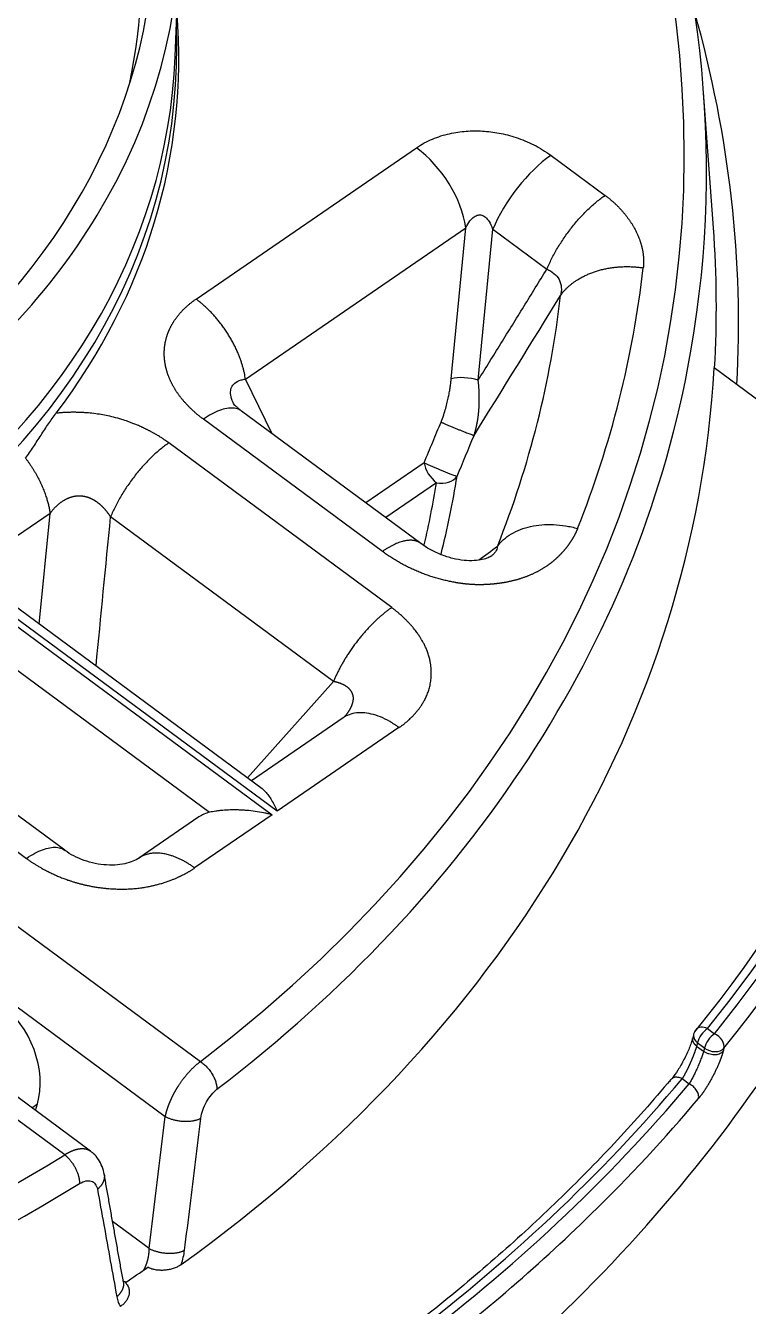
# Model space of a CAD drawing. Header units: millimetres. Extents: x -1286 to 291, y 5350 to 5880.
# Drawn here: x 180.3 to 209, y 5624.4 to 5675.2 of the extents above; entities that cross this region are included whole.
import ezdxf

# ---------------------------------------------------------------- set-up
doc = ezdxf.new("R2010")
doc.units = ezdxf.units.MM
doc.layers.add('粗实线层', color=7, linetype='Continuous', lineweight=35)

msp = doc.modelspace()

# ---------------------------------------------------------------- linework, layer by layer
at = {"layer": '粗实线层', "lineweight": 25}
for p, q in [((186.254, 5673.946), (186.438, 5678.365)), ((207.581, 5667.165), (207.192, 5672.518)), ((187.082, 5664.342), (195.815, 5670.338)), ((201.145, 5670.034), (203.287, 5668.451)), ((189.04, 5661.172), (197.773, 5667.167)), ((197.192, 5661.19), (197.773, 5667.167)), ((198.258, 5661.129), (198.839, 5667.106)), ((198.839, 5667.106), (200.981, 5665.523)), ((216.943, 5654.724), (207.612, 5661.617)), ((190.102, 5659.012), (189.04, 5661.172)), ((194.464, 5654.348), (187.371, 5659.588)), ((195.982, 5654.669), (188.887, 5659.909)), ((194.832, 5652.124), (186.001, 5658.647)), ((196.118, 5657.863), (193.806, 5656.276)), ((196.608, 5657.07), (194.598, 5655.691)), ((181.297, 5655.857), (178, 5653.593)), ((180.871, 5651.473), (181.297, 5655.857)), ((192.527, 5649.196), (183.695, 5655.72)), ((190.299, 5644.058), (176.21, 5654.465)), ((189.704, 5644.948), (176.719, 5654.539)), ((176.02, 5654.317), (190.096, 5643.919)), ((175.447, 5653.009), (187.62, 5644.018)), ((181.879, 5642.513), (173.048, 5649.037)), ((189.114, 5645.384), (192.527, 5649.196)), ((167.736, 5648.566), (187.257, 5634.146)), ((171.532, 5648.715), (180.364, 5642.192)), ((192.906, 5647.755), (189.277, 5645.264)), ((195.122, 5647.369), (190.299, 5644.058)), ((166.529, 5646.245), (185.863, 5631.963)), ((181.877, 5630.452), (162.355, 5644.873)), ((182.898, 5630.599), (163.444, 5644.969)), ((187.193, 5643.834), (184.81, 5642.198)), ((190.096, 5643.919), (187.026, 5641.812)), ((207.344, 5635.453), (207.621, 5635.248)), ((206.915, 5634.76), (207.192, 5634.555)), ((206.949, 5634.886), (207.226, 5634.682)), ((207.995, 5634.67), (207.961, 5634.543)), ((206.341, 5633.467), (206.618, 5633.263)), ((180.574, 5632.315), (180.794, 5632.466)), ((180.716, 5632.211), (180.794, 5632.466)), ((185.223, 5626.739), (183.777, 5627.808)), ((184.194, 5625.433), (184.2, 5625.428))]:
    msp.add_line(p, q, dxfattribs=at)
msp.add_arc((207.282, 5635.099), 0.502, 141.0869, 165.1134, dxfattribs=at)
for centre, major_axis, ratio, start_param, end_param in [((118.501, 5677.009), (100.383, -17.515), 0.699163, 5.912318, 8.305403), ((118.501, 5677.009), (100.021, -17.452), 0.699163, 5.913241, 8.303431), ((118.007, 5674.177), (-99.062, 17.285), 0.699163, 3.112972, 4.016765), ((123.545, 5677.375), (-82.27, 14.355), 0.699163, 2.56905, 4.043739), ((118.042, 5674.379), (-99.358, 17.337), 0.699163, 3.108128, 3.869031), ((141.644, 5681.183), (-42.961, 7.496), 0.699163, 3.113923, 4.091792), ((141.997, 5683.203), (44.134, -7.701), 0.699163, 6.017343, 6.819676), ((123.443, 5676.79), (-83.245, 14.525), 0.699163, 3.130722, 3.52981), ((141.995, 5683.191), (43.137, -7.527), 0.699163, 5.882427, 6.592893), ((118.436, 5676.636), (100.877, -17.602), 0.699163, 5.912318, 6.614651), ((118.443, 5676.673), (99.527, -17.366), 0.699163, 5.913241, 6.593586), ((141.068, 5677.878), (-44.996, 7.851), 0.699163, 2.795442, 3.318656), ((122.418, 5670.919), (85.524, -14.923), 0.699163, 0.082169, 0.322401), ((141.134, 5678.26), (-44.853, 7.826), 0.699163, 2.520996, 3.289434), ((141.237, 5678.845), (-44.706, 7.8), 0.699163, 2.520996, 3.233475), ((195.42, 5668.072), (1.82, -2.651), 0.581644, 0.868098, 2.107281), ((200.749, 5667.768), (-1.911, -2.587), 0.415765, 4.018489, 5.257669), ((141.997, 5683.203), (44.134, -7.701), 0.699163, 5.662589, 6.017343), ((122.52, 5671.504), (84.549, -14.753), 0.699163, 0.081387, 0.1733), ((123.545, 5677.375), (80.92, -14.119), 0.699163, 6.1387, 6.324108), ((123.278, 5675.847), (77.924, -13.597), 0.699163, 6.1387, 6.324108), ((122.542, 5671.627), (84.518, -14.747), 0.699163, 5.683561, 6.362653), ((123.443, 5676.79), (-83.245, 14.525), 0.699163, 2.56905, 3.130722), ((197.78, 5660.964), (0.8, -0.078), 0.319824, 0.962609, 2.427212), ((196.706, 5657.636), (-0.741, 0.312), 0.039663, 0.670309, 2.905704), ((196.706, 5657.636), (-0.455, 0.663), 0.581644, 0.868106, 2.107281), ((122.186, 5669.588), (-74.345, 12.972), 0.699163, 3.102912, 3.150317), ((196.706, 5657.636), (0.794, -0.128), 0.714935, 4.703474, 5.942623), ((122.253, 5669.97), (-75.094, 13.103), 0.699163, 3.091267, 3.150317), ((117.572, 5671.681), (-100.514, 17.538), 0.699163, 0.473596, 2.412968), ((117.572, 5671.681), (-100.514, 17.538), 0.699163, 2.666587, 3.090362), ((188.975, 5641.156), (1.759, -2.693), 0.605858, 2.918808, 3.155489), ((123.545, 5677.375), (-82.27, 14.355), 0.699163, 0.998253, 2.472942), ((178.588, 5634.095), (1.341, -2.718), 0.69755, 0.636757, 2.207553), ((123.443, 5676.79), (-83.245, 14.525), 0.699163, 0.998253, 2.472942), ((207.282, 5635.099), (0.486, -0.129), 0.68409, 3.301764, 4.150978), ((207.282, 5635.099), (0.486, -0.129), 0.68409, 3.141604, 3.301764), ((207.282, 5635.099), (0.391, -0.316), 0.666593, 1.924942, 3.14159), ((207.282, 5635.099), (0.299, 0.404), 0.415765, 0.876896, 2.395333), ((207.559, 5634.894), (0.299, 0.404), 0.415765, 0.876896, 2.395333), ((207.559, 5634.894), (0.391, -0.316), 0.666354, 0.302559, 1.925715), ((207.559, 5634.894), (0.486, -0.129), 0.684105, 4.151009, 5.973664), ((118.304, 5675.876), (99.938, -17.438), 0.699163, 5.701941, 5.898069), ((118.304, 5675.876), (100.3, -17.501), 0.699163, 5.701799, 5.897204), ((118.239, 5675.504), (100.794, -17.587), 0.699163, 5.816581, 5.897204), ((118.239, 5675.504), (100.794, -17.587), 0.699163, 5.701799, 5.816581), ((122.542, 5671.627), (83.74, -14.611), 0.699163, 5.654792, 5.670385)]:
    msp.add_ellipse(centre, major_axis=major_axis, ratio=ratio, start_param=start_param, end_param=end_param, dxfattribs=at)
for points, degree in [([(195.815, 5670.338), (196.017, 5670.476), (196.443, 5670.702), (197.125, 5670.913), (197.788, 5671.007), (198.433, 5671.01), (199.081, 5670.932), (199.758, 5670.762), (200.468, 5670.472), (200.924, 5670.196), (201.145, 5670.034)], 3), ([(198.258, 5661.129), (198.558, 5661.612), (199.16, 5662.581), (200.067, 5664.045), (200.676, 5665.029), (200.981, 5665.523)], 3), ([(198.095, 5658.944), (199.242, 5660.79), (200.385, 5662.639), (201.526, 5664.491)], 3), ([(196.788, 5659.472), (196.828, 5659.568), (196.896, 5659.756), (196.976, 5660.019), (197.038, 5660.26), (197.087, 5660.481), (197.124, 5660.683), (197.154, 5660.867), (197.176, 5661.036), (197.187, 5661.14), (197.192, 5661.19)], 3), ([(188.614, 5660.126), (188.598, 5660.155), (188.583, 5660.184), (188.569, 5660.212)], 3), ([(188.902, 5659.898), (188.613, 5660.12), (188.583, 5660.184)], 2), ([(197.424, 5657.326), (197.65, 5657.864), (197.874, 5658.403), (198.095, 5658.944)], 3), ([(183.121, 5649.811), (183.312, 5651.78), (183.504, 5653.75), (183.695, 5655.72)], 3), ([(199.022, 5654.547), (198.777, 5654.359), (198.532, 5654.176), (198.287, 5653.998)], 3), ([(198.82, 5654.196), (198.807, 5654.185), (198.794, 5654.175), (198.781, 5654.166)], 3), ([(193.038, 5647.89), (192.964, 5647.792)], 1), ([(206.789, 5635.174), (206.755, 5635.046)], 1), ([(206.949, 5634.886), (206.937, 5634.844), (206.926, 5634.802), (206.915, 5634.76)], 3), ([(207.226, 5634.682), (207.215, 5634.639), (207.204, 5634.597), (207.192, 5634.555)], 3), ([(187.275, 5631.901), (187.288, 5632.007), (187.339, 5632.22), (187.486, 5632.551), (187.686, 5632.844), (187.832, 5632.989), (187.91, 5633.049)], 3), ([(185.223, 5626.739), (185.44, 5628.491), (185.653, 5630.233), (185.863, 5631.963)], 3), ([(186.627, 5626.671), (186.7, 5627.256), (186.845, 5628.424), (187.061, 5630.167), (187.204, 5631.324), (187.275, 5631.901)], 3), ([(184.2, 5625.428), (183.442, 5629.692)], 1), ([(182.466, 5629.311), (182.553, 5629.365), (182.715, 5629.432), (182.936, 5629.428), (183.1, 5629.31), (183.158, 5629.172), (183.174, 5629.086)], 3), ([(183.174, 5629.086), (183.259, 5628.616), (183.429, 5627.674), (183.685, 5626.255), (183.855, 5625.304), (183.941, 5624.827)], 3)]:
    msp.add_open_spline(points, degree=degree, dxfattribs=at)
for points, degree, knots in [([(200.981, 5665.524), (201.037, 5665.659), (201.1, 5665.797), (201.24, 5666.075), (201.317, 5666.215), (201.483, 5666.494), (201.572, 5666.633), (201.76, 5666.906), (201.859, 5667.04), (202.064, 5667.3), (202.17, 5667.427), (202.387, 5667.668), (202.498, 5667.783), (202.723, 5668), (202.836, 5668.102), (203.063, 5668.289), (203.176, 5668.375), (203.287, 5668.451)], 3, [0, 0, 0, 0, 0.125, 0.125, 0.25, 0.25, 0.375, 0.375, 0.5, 0.5, 0.625, 0.625, 0.75, 0.75, 0.875, 0.875, 1, 1, 1, 1]), ([(203.287, 5668.451), (203.671, 5668.167), (203.975, 5667.82), (204.274, 5667.479), (204.673, 5666.724), (204.757, 5666.34), (204.843, 5665.949), (204.801, 5665.582)], 2, [0, 0, 0, 0.25, 0.25, 0.5, 0.75, 0.75, 1, 1, 1]), ([(197.773, 5667.167), (197.823, 5667.27), (197.926, 5667.444), (198.092, 5667.611), (198.251, 5667.683), (198.403, 5667.677), (198.554, 5667.594), (198.703, 5667.417), (198.793, 5667.23), (198.836, 5667.114), (198.839, 5667.106)], 3, [0, 0, 0, 0, 0.160513, 0.305206, 0.434258, 0.5566, 0.684177, 0.827112, 0.98777, 1, 1, 1, 1]), ([(200.981, 5665.523), (201.031, 5665.504), (201.186, 5665.431), (201.398, 5665.258), (201.546, 5664.975), (201.565, 5664.705), (201.537, 5664.539), (201.526, 5664.491)], 3, [0, 0, 0, 0, 0.112686, 0.370218, 0.636545, 0.896109, 1, 1, 1, 1]), ([(187.371, 5659.588), (187.011, 5659.854), (186.726, 5660.155), (186.449, 5660.448), (186.253, 5660.765), (186.061, 5661.076), (185.953, 5661.401), (185.846, 5661.722), (185.806, 5662.366), (185.874, 5662.678), (185.943, 5662.992), (186.099, 5663.284), (186.257, 5663.58), (186.501, 5663.845), (186.75, 5664.115), (187.082, 5664.342)], 2, [0, 0, 0, 0.125, 0.125, 0.25, 0.25, 0.375, 0.375, 0.5, 0.625, 0.625, 0.75, 0.75, 0.875, 0.875, 1, 1, 1]), ([(188.569, 5660.212), (188.549, 5660.251), (188.488, 5660.39), (188.434, 5660.612), (188.467, 5660.849), (188.607, 5661.034), (188.814, 5661.134), (188.978, 5661.164), (189.04, 5661.172)], 3, [0, 0, 0, 0, 0.073959, 0.267891, 0.461438, 0.664909, 0.88013, 1, 1, 1, 1]), ([(198.095, 5658.944), (198.098, 5658.951), (198.103, 5658.966), (198.11, 5658.988), (198.117, 5659.011), (198.124, 5659.034), (198.13, 5659.057), (198.137, 5659.081), (198.144, 5659.104), (198.15, 5659.128), (198.157, 5659.153), (198.163, 5659.177), (198.169, 5659.202), (198.175, 5659.227), (198.181, 5659.252), (198.187, 5659.278), (198.193, 5659.304), (198.199, 5659.33), (198.204, 5659.356), (198.21, 5659.383), (198.215, 5659.41), (198.22, 5659.437), (198.225, 5659.465), (198.23, 5659.492), (198.235, 5659.52), (198.24, 5659.548), (198.244, 5659.577), (198.249, 5659.605), (198.253, 5659.634), (198.257, 5659.664), (198.261, 5659.693), (198.265, 5659.723), (198.268, 5659.753), (198.272, 5659.783), (198.275, 5659.813), (198.278, 5659.844), (198.281, 5659.875), (198.284, 5659.906), (198.287, 5659.937), (198.289, 5659.969), (198.291, 5660.001), (198.294, 5660.033), (198.296, 5660.065), (198.297, 5660.098), (198.299, 5660.13), (198.3, 5660.163), (198.302, 5660.196), (198.303, 5660.233), (198.304, 5660.273), (198.305, 5660.316), (198.305, 5660.362), (198.305, 5660.408), (198.305, 5660.456), (198.304, 5660.505), (198.303, 5660.556), (198.301, 5660.607), (198.299, 5660.66), (198.296, 5660.715), (198.293, 5660.77), (198.289, 5660.827), (198.284, 5660.885), (198.279, 5660.945), (198.273, 5661.005), (198.266, 5661.067), (198.261, 5661.109), (198.258, 5661.129)], 3, [0, 0, 0, 0, 0.010918, 0.021923, 0.033016, 0.044196, 0.055464, 0.06682, 0.078263, 0.089794, 0.101412, 0.113118, 0.124912, 0.136794, 0.148763, 0.16082, 0.172965, 0.185198, 0.19752, 0.209931, 0.22243, 0.23502, 0.247699, 0.260468, 0.273328, 0.286279, 0.29932, 0.312451, 0.325673, 0.338986, 0.352389, 0.365883, 0.379468, 0.393145, 0.406912, 0.420771, 0.434721, 0.448763, 0.462897, 0.477123, 0.491441, 0.505851, 0.520354, 0.534949, 0.549637, 0.564418, 0.579292, 0.59426, 0.613297, 0.632934, 0.653172, 0.674011, 0.695452, 0.717494, 0.74014, 0.763389, 0.787243, 0.811703, 0.836769, 0.862444, 0.888729, 0.915625, 0.943134, 0.971258, 1, 1, 1, 1]), ([(188.887, 5659.909), (188.851, 5659.936), (188.81, 5659.959), (188.701, 5660.004), (188.629, 5660.021), (188.471, 5660.032), (188.386, 5660.027), (188.205, 5659.995), (188.11, 5659.968), (187.91, 5659.894), (187.806, 5659.847), (187.592, 5659.732), (187.482, 5659.664), (187.371, 5659.588)], 3, [0, 0, 0, 0, 0.117466, 0.117466, 0.293972, 0.293972, 0.470479, 0.470479, 0.646986, 0.646986, 0.823493, 0.823493, 1, 1, 1, 1]), ([(180.328, 5658.039), (180.434, 5658.184), (180.538, 5658.336), (180.74, 5658.645), (180.84, 5658.801), (181.038, 5659.108), (181.137, 5659.259), (181.334, 5659.549), (181.433, 5659.688), (181.532, 5659.819)], 3, [0, 0, 0, 0, 0.25, 0.25, 0.5, 0.5, 0.75, 0.75, 1, 1, 1, 1]), ([(186.001, 5658.647), (185.991, 5658.655), (185.964, 5658.675), (185.912, 5658.712), (185.839, 5658.763), (185.745, 5658.827), (185.647, 5658.889), (185.562, 5658.94), (185.501, 5658.976), (185.455, 5659.003), (185.413, 5659.027), (185.371, 5659.05), (185.329, 5659.073), (185.287, 5659.096), (185.245, 5659.118), (185.203, 5659.14), (185.161, 5659.162), (185.119, 5659.183), (185.077, 5659.203), (185.036, 5659.223), (184.994, 5659.243), (184.916, 5659.279), (184.803, 5659.33), (184.656, 5659.391), (184.516, 5659.445), (184.345, 5659.507), (184.114, 5659.585), (183.825, 5659.667), (183.529, 5659.733), (183.243, 5659.783), (182.962, 5659.82), (182.721, 5659.841), (182.531, 5659.852), (182.387, 5659.857), (182.239, 5659.859), (182.124, 5659.858), (182.041, 5659.856), (181.991, 5659.855), (181.939, 5659.853), (181.885, 5659.85), (181.83, 5659.847), (181.773, 5659.843), (181.715, 5659.838), (181.655, 5659.833), (181.594, 5659.827), (181.553, 5659.822), (181.532, 5659.819)], 3, [0, 0, 0, 0, 0.00858, 0.022924, 0.043042, 0.068947, 0.098835, 0.12063, 0.134311, 0.144989, 0.155589, 0.166112, 0.176558, 0.186925, 0.197215, 0.207427, 0.21756, 0.227616, 0.237595, 0.247495, 0.257318, 0.267064, 0.302777, 0.336396, 0.36791, 0.397304, 0.450643, 0.52104, 0.583975, 0.63842, 0.700305, 0.759463, 0.788793, 0.818829, 0.849571, 0.88102, 0.89127, 0.901888, 0.912873, 0.924224, 0.935942, 0.948025, 0.960473, 0.973285, 0.986461, 1, 1, 1, 1]), ([(196.118, 5657.863), (196.235, 5658.14), (196.463, 5658.685), (196.682, 5659.213), (196.788, 5659.472)], 3, [0, 0, 0, 0, 0.500003, 1, 1, 1, 1]), ([(186.001, 5658.647), (185.89, 5658.571), (185.777, 5658.485), (185.55, 5658.298), (185.437, 5658.197), (185.213, 5657.98), (185.101, 5657.864), (184.884, 5657.623), (184.778, 5657.497), (184.573, 5657.236), (184.474, 5657.102), (184.286, 5656.829), (184.197, 5656.691), (184.031, 5656.412), (183.954, 5656.272), (183.814, 5655.993), (183.751, 5655.855), (183.695, 5655.72)], 3, [0, 0, 0, 0, 0.125, 0.125, 0.25, 0.25, 0.375, 0.375, 0.5, 0.5, 0.625, 0.625, 0.75, 0.75, 0.875, 0.875, 1, 1, 1, 1]), ([(183.695, 5655.72), (183.691, 5655.727), (183.682, 5655.741), (183.668, 5655.761), (183.655, 5655.781), (183.641, 5655.801), (183.627, 5655.821), (183.613, 5655.841), (183.599, 5655.86), (183.584, 5655.879), (183.57, 5655.897), (183.556, 5655.916), (183.541, 5655.934), (183.527, 5655.952), (183.512, 5655.969), (183.497, 5655.987), (183.482, 5656.004), (183.467, 5656.021), (183.452, 5656.037), (183.437, 5656.054), (183.422, 5656.07), (183.407, 5656.085), (183.392, 5656.101), (183.376, 5656.116), (183.361, 5656.131), (183.345, 5656.146), (183.33, 5656.16), (183.314, 5656.174), (183.298, 5656.188), (183.282, 5656.202), (183.267, 5656.215), (183.251, 5656.228), (183.235, 5656.241), (183.219, 5656.254), (183.203, 5656.266), (183.187, 5656.278), (183.171, 5656.29), (183.155, 5656.301), (183.138, 5656.313), (183.122, 5656.324), (183.106, 5656.334), (183.09, 5656.345), (183.073, 5656.355), (183.057, 5656.365), (183.041, 5656.374), (183.024, 5656.384), (183.008, 5656.393), (182.991, 5656.402), (182.975, 5656.41), (182.958, 5656.418), (182.942, 5656.426), (182.925, 5656.434), (182.909, 5656.442), (182.892, 5656.449), (182.876, 5656.456), (182.859, 5656.462), (182.842, 5656.469), (182.826, 5656.475), (182.809, 5656.481), (182.792, 5656.486), (182.776, 5656.492), (182.759, 5656.497), (182.743, 5656.502), (182.726, 5656.506), (182.709, 5656.51), (182.693, 5656.514), (182.676, 5656.518), (182.66, 5656.521), (182.643, 5656.525), (182.626, 5656.528), (182.61, 5656.53), (182.593, 5656.533), (182.577, 5656.535), (182.56, 5656.537), (182.544, 5656.538), (182.527, 5656.54), (182.506, 5656.541), (182.48, 5656.542), (182.449, 5656.542), (182.418, 5656.542), (182.387, 5656.54), (182.355, 5656.538), (182.324, 5656.535), (182.293, 5656.53), (182.261, 5656.525), (182.23, 5656.519), (182.198, 5656.512), (182.166, 5656.504), (182.135, 5656.495), (182.103, 5656.485), (182.072, 5656.474), (182.04, 5656.462), (182.009, 5656.449), (181.977, 5656.436), (181.946, 5656.421), (181.915, 5656.405), (181.883, 5656.389), (181.852, 5656.371), (181.821, 5656.353), (181.79, 5656.334), (181.76, 5656.313), (181.729, 5656.292), (181.699, 5656.27), (181.668, 5656.246), (181.638, 5656.222), (181.608, 5656.197), (181.579, 5656.171), (181.549, 5656.144), (181.52, 5656.116), (181.491, 5656.087), (181.463, 5656.057), (181.434, 5656.026), (181.406, 5655.994), (181.378, 5655.961), (181.351, 5655.927), (181.324, 5655.892), (181.306, 5655.869), (181.297, 5655.857)], 3, [0, 0, 0, 0, 0.008389, 0.016721, 0.024996, 0.033214, 0.041375, 0.04948, 0.05753, 0.065524, 0.073462, 0.081346, 0.089175, 0.09695, 0.104671, 0.112339, 0.119954, 0.127517, 0.135027, 0.142485, 0.149892, 0.157247, 0.164553, 0.171808, 0.179014, 0.18617, 0.193278, 0.200337, 0.207349, 0.214313, 0.221231, 0.228103, 0.234928, 0.241709, 0.248445, 0.255138, 0.261786, 0.268392, 0.274956, 0.281478, 0.287959, 0.2944, 0.300801, 0.307163, 0.313486, 0.319772, 0.326021, 0.332233, 0.33841, 0.344552, 0.35066, 0.356735, 0.362777, 0.368787, 0.374766, 0.380715, 0.386635, 0.392526, 0.39839, 0.404226, 0.410037, 0.415823, 0.421584, 0.427322, 0.433038, 0.438732, 0.444406, 0.450061, 0.455696, 0.461314, 0.466916, 0.472502, 0.478073, 0.48363, 0.489175, 0.494708, 0.50023, 0.510587, 0.520984, 0.531428, 0.541926, 0.552484, 0.563109, 0.573806, 0.584582, 0.595443, 0.606395, 0.617442, 0.628592, 0.639849, 0.651219, 0.662706, 0.674316, 0.686053, 0.697921, 0.709927, 0.722073, 0.734364, 0.746804, 0.759397, 0.772146, 0.785055, 0.798128, 0.811369, 0.824779, 0.838363, 0.852123, 0.866062, 0.880183, 0.894489, 0.908982, 0.923664, 0.938538, 0.953607, 0.968872, 0.984336, 1, 1, 1, 1]), ([(199.022, 5654.547), (199.093, 5654.643), (199.175, 5654.733), (199.36, 5654.898), (199.462, 5654.973), (199.685, 5655.107), (199.806, 5655.166), (200.062, 5655.266), (200.197, 5655.307), (200.48, 5655.37), (200.627, 5655.392), (200.929, 5655.417), (201.085, 5655.419), (201.4, 5655.406), (201.56, 5655.389), (201.88, 5655.337), (202.041, 5655.301), (202.2, 5655.256)], 3, [0, 0, 0, 0, 0.125, 0.125, 0.25, 0.25, 0.375, 0.375, 0.5, 0.5, 0.625, 0.625, 0.75, 0.75, 0.875, 0.875, 1, 1, 1, 1]), ([(22.562, 5655.117), (22.656, 5654.915), (23.211, 5653.749), (24.372, 5651.645), (26.058, 5648.812), (27.909, 5646.019), (29.907, 5643.269), (32.051, 5640.566), (34.338, 5637.915), (36.764, 5635.321), (39.324, 5632.787), (42.014, 5630.318), (44.831, 5627.919), (47.769, 5625.592), (50.822, 5623.342), (53.987, 5621.173), (57.258, 5619.088), (60.63, 5617.091), (64.096, 5615.185), (67.65, 5613.373), (71.289, 5611.658), (75.004, 5610.044), (78.789, 5608.532), (82.64, 5607.125), (86.548, 5605.825), (90.508, 5604.636), (94.514, 5603.558), (98.557, 5602.593), (102.632, 5601.743), (106.732, 5601.01), (110.85, 5600.395), (114.98, 5599.898), (119.113, 5599.52), (123.244, 5599.263), (127.366, 5599.127), (131.471, 5599.111), (135.554, 5599.216), (139.606, 5599.442), (143.622, 5599.788), (147.595, 5600.253), (151.518, 5600.838), (155.384, 5601.541), (159.188, 5602.361), (162.922, 5603.296), (166.581, 5604.346), (170.158, 5605.508), (173.648, 5606.78), (177.045, 5608.16), (180.343, 5609.647), (182.742, 5610.842), (184.048, 5611.533), (184.311, 5611.674)], 3, [0, 0, 0, 0, 0.00439, 0.025442, 0.046497, 0.067556, 0.088618, 0.109682, 0.130748, 0.151816, 0.172885, 0.193955, 0.215025, 0.236096, 0.257168, 0.278239, 0.29931, 0.320382, 0.341453, 0.362524, 0.383594, 0.404664, 0.425734, 0.446804, 0.467874, 0.488943, 0.510013, 0.531082, 0.552151, 0.57322, 0.594289, 0.615358, 0.636428, 0.657497, 0.678567, 0.699637, 0.720707, 0.741778, 0.762849, 0.78392, 0.804992, 0.826064, 0.847136, 0.868209, 0.889282, 0.910356, 0.931429, 0.952502, 0.973575, 0.994648, 1, 1, 1, 1]), ([(202.2, 5655.256), (202.106, 5655.02), (201.957, 5654.786), (201.816, 5654.563), (201.634, 5654.355), (201.458, 5654.156), (201.257, 5653.984), (201.06, 5653.816), (200.855, 5653.689), (200.455, 5653.442), (199.981, 5653.285), (199.519, 5653.131), (199.005, 5653.072), (198.742, 5653.041), (198.503, 5653.033), (198.248, 5653.023), (197.996, 5653.039), (197.734, 5653.055), (197.458, 5653.099), (197.176, 5653.145), (196.863, 5653.222), (196.224, 5653.38), (195.619, 5653.662), (195.004, 5653.95), (194.464, 5654.348)], 2, [0, 0, 0, 0.0625, 0.0625, 0.125, 0.125, 0.1875, 0.1875, 0.25, 0.25, 0.375, 0.375, 0.5, 0.5, 0.5625, 0.5625, 0.625, 0.625, 0.6875, 0.6875, 0.75, 0.75, 0.875, 0.875, 1, 1, 1]), ([(198.799, 5654.179), (198.769, 5654.152), (198.675, 5654.101), (198.448, 5654.023), (198.113, 5653.974), (197.693, 5653.983), (197.236, 5654.063), (196.609, 5654.269), (196.21, 5654.489), (195.974, 5654.674)], 3, [0, 0, 0, 0, 0.128616, 0.247328, 0.359609, 0.472146, 0.591246, 0.719638, 1, 1, 1, 1]), ([(199.022, 5654.547), (199.019, 5654.525), (199.004, 5654.434), (198.944, 5654.314), (198.855, 5654.225), (198.82, 5654.196)], 3, [0, 0, 0, 0, 0.177548, 0.714309, 1, 1, 1, 1]), ([(195.122, 5647.369), (195.13, 5647.375), (195.148, 5647.387), (195.176, 5647.407), (195.205, 5647.427), (195.235, 5647.45), (195.268, 5647.474), (195.301, 5647.499), (195.336, 5647.527), (195.372, 5647.556), (195.41, 5647.586), (195.464, 5647.633), (195.53, 5647.692), (195.602, 5647.762), (195.661, 5647.822), (195.711, 5647.874), (195.754, 5647.923), (195.796, 5647.97), (195.837, 5648.019), (195.877, 5648.069), (195.916, 5648.119), (195.954, 5648.171), (195.991, 5648.224), (196.027, 5648.279), (196.061, 5648.334), (196.095, 5648.39), (196.13, 5648.454), (196.167, 5648.525), (196.205, 5648.605), (196.24, 5648.687), (196.273, 5648.772), (196.303, 5648.86), (196.329, 5648.951), (196.354, 5649.05), (196.374, 5649.155), (196.389, 5649.265), (196.399, 5649.372), (196.403, 5649.474), (196.402, 5649.573), (196.399, 5649.654), (196.394, 5649.721), (196.389, 5649.776), (196.383, 5649.835), (196.375, 5649.9), (196.363, 5649.969), (196.349, 5650.042), (196.332, 5650.12), (196.31, 5650.203), (196.276, 5650.312), (196.228, 5650.441), (196.165, 5650.583), (196.1, 5650.711), (196.036, 5650.824), (195.982, 5650.913), (195.936, 5650.986), (195.895, 5651.047), (195.85, 5651.111), (195.801, 5651.179), (195.737, 5651.262), (195.659, 5651.356), (195.573, 5651.454), (195.504, 5651.529), (195.452, 5651.583), (195.416, 5651.62), (195.384, 5651.651), (195.357, 5651.677), (195.33, 5651.704), (195.295, 5651.737), (195.244, 5651.785), (195.194, 5651.831), (195.149, 5651.87), (195.117, 5651.897), (195.083, 5651.927), (195.047, 5651.957), (195.008, 5651.988), (194.967, 5652.021), (194.925, 5652.054), (194.879, 5652.089), (194.848, 5652.112), (194.832, 5652.124)], 3, [0, 0, 0, 0, 0.005135, 0.010651, 0.016547, 0.022825, 0.029484, 0.036526, 0.043951, 0.051759, 0.059952, 0.068529, 0.088308, 0.10555, 0.120248, 0.1324, 0.143498, 0.154703, 0.166018, 0.177441, 0.188976, 0.200623, 0.212383, 0.224256, 0.236242, 0.24834, 0.260547, 0.276693, 0.293196, 0.310057, 0.327276, 0.344856, 0.362799, 0.381103, 0.403086, 0.424251, 0.444591, 0.464105, 0.482791, 0.500651, 0.51011, 0.520439, 0.531641, 0.543714, 0.55666, 0.570477, 0.585165, 0.60072, 0.61714, 0.646967, 0.674194, 0.698828, 0.720872, 0.740333, 0.751799, 0.763989, 0.7769, 0.79053, 0.804879, 0.828211, 0.848946, 0.867093, 0.876072, 0.884007, 0.890898, 0.896748, 0.901556, 0.908321, 0.91894, 0.933404, 0.939472, 0.945875, 0.95261, 0.959679, 0.96708, 0.974813, 0.982878, 0.991274, 1, 1, 1, 1]), ([(193.039, 5647.89), (193.043, 5647.894), (193.05, 5647.904), (193.062, 5647.919), (193.073, 5647.934), (193.084, 5647.949), (193.095, 5647.964), (193.106, 5647.979), (193.116, 5647.994), (193.127, 5648.009), (193.136, 5648.023), (193.146, 5648.038), (193.155, 5648.053), (193.164, 5648.068), (193.173, 5648.082), (193.182, 5648.097), (193.19, 5648.111), (193.198, 5648.126), (193.206, 5648.14), (193.213, 5648.155), (193.22, 5648.169), (193.227, 5648.183), (193.234, 5648.197), (193.24, 5648.211), (193.246, 5648.225), (193.252, 5648.239), (193.258, 5648.253), (193.263, 5648.267), (193.268, 5648.281), (193.273, 5648.294), (193.277, 5648.308), (193.282, 5648.322), (193.286, 5648.335), (193.289, 5648.348), (193.293, 5648.362), (193.296, 5648.375), (193.299, 5648.388), (193.302, 5648.401), (193.304, 5648.414), (193.306, 5648.427), (193.308, 5648.439), (193.31, 5648.452), (193.312, 5648.465), (193.313, 5648.477), (193.314, 5648.49), (193.314, 5648.502), (193.315, 5648.514), (193.315, 5648.526), (193.315, 5648.538), (193.314, 5648.55), (193.314, 5648.565), (193.312, 5648.584), (193.309, 5648.605), (193.306, 5648.627), (193.301, 5648.648), (193.296, 5648.669), (193.29, 5648.69), (193.282, 5648.71), (193.274, 5648.73), (193.265, 5648.75), (193.255, 5648.77), (193.245, 5648.789), (193.233, 5648.808), (193.22, 5648.827), (193.207, 5648.846), (193.192, 5648.864), (193.177, 5648.882), (193.16, 5648.899), (193.143, 5648.917), (193.125, 5648.934), (193.105, 5648.95), (193.085, 5648.966), (193.064, 5648.982), (193.042, 5648.998), (193.019, 5649.013), (192.995, 5649.028), (192.971, 5649.042), (192.945, 5649.056), (192.918, 5649.07), (192.891, 5649.083), (192.862, 5649.095), (192.833, 5649.108), (192.802, 5649.12), (192.771, 5649.131), (192.739, 5649.142), (192.706, 5649.152), (192.672, 5649.162), (192.637, 5649.171), (192.601, 5649.18), (192.564, 5649.189), (192.539, 5649.194), (192.527, 5649.196)], 3, [0, 0, 0, 0, 0.008082, 0.016797, 0.025454, 0.034053, 0.042595, 0.05108, 0.05951, 0.067884, 0.076205, 0.084471, 0.092685, 0.100847, 0.108957, 0.117017, 0.125027, 0.132988, 0.140901, 0.148767, 0.156587, 0.164361, 0.172091, 0.179777, 0.187421, 0.195022, 0.202583, 0.210104, 0.217587, 0.225031, 0.232439, 0.239811, 0.247149, 0.254453, 0.261724, 0.268965, 0.276174, 0.283355, 0.290508, 0.297634, 0.304734, 0.31181, 0.318862, 0.325893, 0.332902, 0.339892, 0.346864, 0.353818, 0.360757, 0.367681, 0.374592, 0.387552, 0.400563, 0.413633, 0.42677, 0.439982, 0.453278, 0.466664, 0.480149, 0.49374, 0.507445, 0.52127, 0.535223, 0.54931, 0.563538, 0.577913, 0.592441, 0.607128, 0.621981, 0.637004, 0.652204, 0.667585, 0.683152, 0.698911, 0.714865, 0.73102, 0.747379, 0.763948, 0.78073, 0.797728, 0.814947, 0.832391, 0.850062, 0.867964, 0.8861, 0.904474, 0.923087, 0.941944, 0.961047, 0.980398, 1, 1, 1, 1]), ([(195.122, 5647.369), (195, 5647.459), (194.877, 5647.54), (194.631, 5647.681), (194.508, 5647.741), (194.264, 5647.841), (194.143, 5647.88), (193.908, 5647.936), (193.793, 5647.952), (193.571, 5647.962), (193.465, 5647.956), (193.263, 5647.921), (193.167, 5647.892), (193.018, 5647.825), (192.961, 5647.793), (192.907, 5647.756)], 3, [0, 0, 0, 0, 0.149838, 0.149838, 0.299676, 0.299676, 0.449514, 0.449514, 0.599352, 0.599352, 0.74919, 0.74919, 0.899028, 0.899028, 1, 1, 1, 1]), ([(192.959, 5647.795), (192.96, 5647.796), (192.964, 5647.801), (192.974, 5647.812), (192.987, 5647.827), (193, 5647.843), (193.013, 5647.858), (193.026, 5647.873), (193.034, 5647.884), (193.039, 5647.889), (193.039, 5647.89)], 3, [0, 0, 0, 0, 0.013019, 0.178228, 0.342304, 0.505257, 0.667097, 0.827837, 0.987485, 1, 1, 1, 1]), ([(189.695, 5644.955), (189.739, 5644.921), (189.781, 5644.883), (189.845, 5644.816), (189.867, 5644.792), (189.91, 5644.739), (189.932, 5644.712), (189.994, 5644.626), (190.035, 5644.564), (190.113, 5644.433), (190.151, 5644.364), (190.207, 5644.253), (190.235, 5644.197), (190.267, 5644.128), (190.281, 5644.099), (190.29, 5644.079), (190.294, 5644.068), (190.299, 5644.058)], 3, [0, 0, 0, 0, 0.186909, 0.186909, 0.288545, 0.288545, 0.390182, 0.390182, 0.593454, 0.593454, 0.796727, 0.796727, 0.898364, 0.949182, 0.974591, 0.974591, 1, 1, 1, 1]), ([(190.096, 5643.919), (190.082, 5643.923), (190.068, 5643.927), (190.04, 5643.933), (189.998, 5643.944), (189.9, 5643.967), (189.815, 5643.984), (189.647, 5644.017), (189.535, 5644.036), (189.311, 5644.067), (189.199, 5644.08), (189.032, 5644.094), (188.976, 5644.098), (188.866, 5644.104), (188.811, 5644.107), (188.649, 5644.112), (188.543, 5644.112), (188.336, 5644.107), (188.235, 5644.102), (188.113, 5644.092), (188.088, 5644.089), (188.04, 5644.085), (188.017, 5644.082), (187.947, 5644.074), (187.902, 5644.068), (187.816, 5644.055), (187.774, 5644.048), (187.694, 5644.034), (187.656, 5644.026), (187.62, 5644.018)], 3, [0, 0, 0, 0, 0.015625, 0.015625, 0.03125, 0.0625, 0.125, 0.125, 0.25, 0.25, 0.375, 0.375, 0.4375, 0.4375, 0.5, 0.5, 0.625, 0.625, 0.75, 0.75, 0.78125, 0.78125, 0.8125, 0.8125, 0.875, 0.875, 0.9375, 0.9375, 1, 1, 1, 1]), ([(180.364, 5642.192), (180.475, 5642.268), (180.585, 5642.335), (180.799, 5642.45), (180.903, 5642.498), (181.102, 5642.572), (181.198, 5642.599), (181.379, 5642.631), (181.464, 5642.636), (181.621, 5642.625), (181.694, 5642.608), (181.807, 5642.561), (181.851, 5642.536), (181.891, 5642.505)], 3, [0, 0, 0, 0, 0.174497, 0.174497, 0.348995, 0.348995, 0.523492, 0.523492, 0.697989, 0.697989, 0.872486, 0.872486, 1, 1, 1, 1]), ([(180.364, 5642.192), (180.373, 5642.185), (180.393, 5642.17), (180.423, 5642.148), (180.456, 5642.125), (180.491, 5642.1), (180.529, 5642.074), (180.569, 5642.046), (180.612, 5642.018), (180.657, 5641.988), (180.705, 5641.957), (180.778, 5641.912), (180.87, 5641.857), (180.976, 5641.797), (181.068, 5641.747), (181.148, 5641.705), (181.222, 5641.667), (181.294, 5641.631), (181.367, 5641.596), (181.442, 5641.561), (181.519, 5641.526), (181.597, 5641.492), (181.676, 5641.459), (181.757, 5641.427), (181.839, 5641.395), (181.923, 5641.364), (182.017, 5641.331), (182.122, 5641.295), (182.239, 5641.258), (182.359, 5641.222), (182.483, 5641.188), (182.61, 5641.156), (182.741, 5641.125), (182.883, 5641.096), (183.035, 5641.068), (183.191, 5641.043), (183.342, 5641.023), (183.488, 5641.008), (183.627, 5640.996), (183.741, 5640.988), (183.834, 5640.983), (183.911, 5640.98), (183.994, 5640.977), (184.083, 5640.975), (184.179, 5640.975), (184.281, 5640.976), (184.389, 5640.979), (184.502, 5640.985), (184.652, 5640.995), (184.828, 5641.014), (185.02, 5641.042), (185.192, 5641.073), (185.343, 5641.105), (185.463, 5641.133), (185.559, 5641.157), (185.64, 5641.179), (185.725, 5641.203), (185.814, 5641.23), (185.924, 5641.266), (186.047, 5641.31), (186.174, 5641.361), (186.271, 5641.401), (186.341, 5641.432), (186.387, 5641.453), (186.428, 5641.472), (186.462, 5641.489), (186.495, 5641.505), (186.538, 5641.526), (186.599, 5641.557), (186.657, 5641.587), (186.707, 5641.615), (186.742, 5641.634), (186.779, 5641.655), (186.817, 5641.678), (186.856, 5641.702), (186.897, 5641.727), (186.939, 5641.754), (186.982, 5641.782), (187.011, 5641.802), (187.026, 5641.811)], 3, [0, 0, 0, 0, 0.005135, 0.010651, 0.016547, 0.022825, 0.029484, 0.036526, 0.043951, 0.051759, 0.059952, 0.068529, 0.088308, 0.10555, 0.120248, 0.1324, 0.143498, 0.154703, 0.166018, 0.177441, 0.188976, 0.200623, 0.212383, 0.224256, 0.236242, 0.24834, 0.260547, 0.276693, 0.293196, 0.310057, 0.327276, 0.344856, 0.362799, 0.381103, 0.403086, 0.424251, 0.444591, 0.464105, 0.482791, 0.500651, 0.51011, 0.520439, 0.531641, 0.543714, 0.55666, 0.570477, 0.585165, 0.60072, 0.61714, 0.646967, 0.674194, 0.698828, 0.720872, 0.740333, 0.751799, 0.763989, 0.7769, 0.79053, 0.804879, 0.828211, 0.848946, 0.867093, 0.876072, 0.884007, 0.890898, 0.896748, 0.901556, 0.908321, 0.91894, 0.933404, 0.939472, 0.945875, 0.95261, 0.959679, 0.96708, 0.974813, 0.982878, 0.991274, 1, 1, 1, 1]), ([(184.876, 5642.241), (184.814, 5642.192), (184.664, 5642.105), (184.359, 5641.994), (183.979, 5641.927), (183.542, 5641.919), (183.082, 5641.979), (182.633, 5642.104), (182.226, 5642.284), (181.999, 5642.424), (181.895, 5642.501)], 3, [0, 0, 0, 0, 0.13048, 0.256684, 0.37906, 0.499121, 0.619323, 0.742097, 0.868879, 1, 1, 1, 1]), ([(206.758, 5635.073), (206.743, 5635.015), (206.705, 5634.892), (206.625, 5634.68), (206.527, 5634.454), (206.415, 5634.225), (206.295, 5634.004), (206.132, 5633.732), (206.016, 5633.568), (205.939, 5633.474)], 3, [0, 0, 0, 0, 0.125808, 0.252, 0.37834, 0.504358, 0.62988, 0.754591, 1, 1, 1, 1]), ([(206.915, 5634.76), (206.914, 5634.756), (206.912, 5634.749), (206.908, 5634.737), (206.905, 5634.726), (206.901, 5634.714), (206.898, 5634.703), (206.894, 5634.691), (206.89, 5634.679), (206.886, 5634.666), (206.882, 5634.654), (206.878, 5634.641), (206.874, 5634.629), (206.87, 5634.616), (206.865, 5634.603), (206.861, 5634.589), (206.856, 5634.576), (206.852, 5634.563), (206.847, 5634.549), (206.842, 5634.535), (206.837, 5634.522), (206.832, 5634.508), (206.827, 5634.494), (206.822, 5634.479), (206.816, 5634.465), (206.811, 5634.451), (206.805, 5634.436), (206.8, 5634.421), (206.794, 5634.407), (206.788, 5634.392), (206.783, 5634.377), (206.777, 5634.362), (206.771, 5634.347), (206.765, 5634.332), (206.758, 5634.316), (206.752, 5634.301), (206.746, 5634.286), (206.74, 5634.27), (206.733, 5634.255), (206.727, 5634.239), (206.72, 5634.223), (206.714, 5634.208), (206.707, 5634.192), (206.7, 5634.176), (206.693, 5634.16), (206.686, 5634.144), (206.68, 5634.129), (206.672, 5634.111), (206.664, 5634.093), (206.655, 5634.073), (206.646, 5634.053), (206.637, 5634.032), (206.627, 5634.011), (206.618, 5633.99), (206.608, 5633.968), (206.598, 5633.946), (206.587, 5633.924), (206.577, 5633.902), (206.566, 5633.879), (206.555, 5633.857), (206.544, 5633.834), (206.532, 5633.81), (206.52, 5633.787), (206.509, 5633.764), (206.497, 5633.74), (206.484, 5633.717), (206.472, 5633.694), (206.459, 5633.67), (206.446, 5633.647), (206.434, 5633.624), (206.421, 5633.6), (206.408, 5633.577), (206.394, 5633.555), (206.381, 5633.532), (206.368, 5633.51), (206.355, 5633.488), (206.346, 5633.474), (206.341, 5633.467)], 3, [0, 0, 0, 0, 0.010123, 0.020258, 0.030408, 0.040571, 0.050749, 0.060942, 0.07115, 0.081373, 0.091613, 0.101869, 0.112142, 0.122432, 0.13274, 0.143066, 0.15341, 0.163773, 0.174156, 0.184557, 0.194979, 0.205422, 0.215885, 0.226369, 0.236875, 0.247402, 0.257952, 0.268525, 0.27912, 0.289739, 0.300381, 0.311048, 0.321739, 0.332455, 0.343195, 0.353962, 0.364754, 0.375572, 0.386417, 0.397288, 0.408187, 0.419114, 0.430068, 0.44105, 0.452061, 0.4631, 0.474169, 0.485267, 0.498888, 0.512799, 0.527001, 0.541495, 0.556281, 0.57136, 0.586733, 0.6024, 0.618361, 0.634617, 0.651169, 0.668016, 0.68516, 0.7026, 0.720338, 0.738372, 0.756704, 0.775334, 0.794263, 0.813489, 0.833015, 0.852839, 0.872963, 0.893386, 0.914108, 0.935131, 0.956454, 0.978077, 1, 1, 1, 1]), ([(185.863, 5631.963), (185.865, 5631.969), (185.867, 5631.981), (185.871, 5631.999), (185.875, 5632.017), (185.879, 5632.035), (185.884, 5632.052), (185.888, 5632.07), (185.893, 5632.088), (185.897, 5632.106), (185.902, 5632.123), (185.907, 5632.141), (185.912, 5632.158), (185.917, 5632.176), (185.922, 5632.193), (185.927, 5632.21), (185.933, 5632.228), (185.938, 5632.245), (185.943, 5632.262), (185.949, 5632.279), (185.955, 5632.296), (185.96, 5632.313), (185.966, 5632.33), (185.972, 5632.346), (185.978, 5632.363), (185.984, 5632.38), (185.99, 5632.396), (185.996, 5632.413), (186.002, 5632.429), (186.009, 5632.445), (186.015, 5632.461), (186.021, 5632.477), (186.028, 5632.493), (186.034, 5632.509), (186.04, 5632.525), (186.047, 5632.54), (186.053, 5632.556), (186.06, 5632.571), (186.067, 5632.586), (186.073, 5632.602), (186.08, 5632.617), (186.087, 5632.632), (186.093, 5632.647), (186.1, 5632.661), (186.107, 5632.676), (186.114, 5632.691), (186.12, 5632.705), (186.127, 5632.719), (186.134, 5632.734), (186.141, 5632.748), (186.148, 5632.762), (186.155, 5632.775), (186.161, 5632.789), (186.168, 5632.803), (186.175, 5632.816), (186.182, 5632.83), (186.189, 5632.843), (186.196, 5632.856), (186.202, 5632.869), (186.209, 5632.882), (186.216, 5632.895), (186.223, 5632.907), (186.23, 5632.92), (186.236, 5632.932), (186.243, 5632.945), (186.25, 5632.957), (186.257, 5632.969), (186.263, 5632.981), (186.27, 5632.992), (186.277, 5633.004), (186.283, 5633.016), (186.29, 5633.027), (186.296, 5633.038), (186.303, 5633.05), (186.31, 5633.061), (186.316, 5633.071), (186.322, 5633.082), (186.329, 5633.093), (186.335, 5633.103), (186.342, 5633.114), (186.348, 5633.124), (186.354, 5633.134), (186.361, 5633.144), (186.367, 5633.154), (186.373, 5633.164), (186.379, 5633.174), (186.392, 5633.194), (186.411, 5633.224), (186.438, 5633.264), (186.465, 5633.304), (186.492, 5633.343), (186.52, 5633.382), (186.548, 5633.42), (186.576, 5633.457), (186.604, 5633.494), (186.632, 5633.53), (186.66, 5633.566), (186.689, 5633.6), (186.717, 5633.635), (186.746, 5633.668), (186.775, 5633.701), (186.804, 5633.733), (186.832, 5633.764), (186.861, 5633.795), (186.89, 5633.825), (186.919, 5633.854), (186.948, 5633.882), (186.976, 5633.91), (187.005, 5633.937), (187.034, 5633.963), (187.062, 5633.989), (187.09, 5634.014), (187.119, 5634.038), (187.147, 5634.061), (187.175, 5634.083), (187.202, 5634.105), (187.23, 5634.126), (187.248, 5634.139), (187.257, 5634.146)], 3, [0, 0, 0, 0, 0.007762, 0.01548, 0.023154, 0.030783, 0.038368, 0.045908, 0.053403, 0.060854, 0.068261, 0.075623, 0.082941, 0.090214, 0.097443, 0.104627, 0.111767, 0.118863, 0.125913, 0.13292, 0.139882, 0.146799, 0.153672, 0.160501, 0.167285, 0.174025, 0.18072, 0.18737, 0.193977, 0.200538, 0.207056, 0.213528, 0.219957, 0.226341, 0.23268, 0.238975, 0.245225, 0.251431, 0.257593, 0.26371, 0.269782, 0.275811, 0.281794, 0.287733, 0.293628, 0.299478, 0.305284, 0.311045, 0.316762, 0.322435, 0.328062, 0.333646, 0.339185, 0.344679, 0.350129, 0.355535, 0.360896, 0.366213, 0.371485, 0.376713, 0.381896, 0.387035, 0.392129, 0.397179, 0.402184, 0.407145, 0.412062, 0.416934, 0.421762, 0.426545, 0.431283, 0.435977, 0.440627, 0.445232, 0.449793, 0.45431, 0.458782, 0.463209, 0.467592, 0.471931, 0.476225, 0.480474, 0.484679, 0.48884, 0.492956, 0.497028, 0.501056, 0.518338, 0.535541, 0.552665, 0.569709, 0.586674, 0.603559, 0.620365, 0.637092, 0.65374, 0.670308, 0.686797, 0.703207, 0.719537, 0.735789, 0.751961, 0.768055, 0.784069, 0.800005, 0.815861, 0.831639, 0.847338, 0.862958, 0.878499, 0.893962, 0.909346, 0.924651, 0.939878, 0.955026, 0.970096, 0.985087, 1, 1, 1, 1]), ([(187.257, 5634.146), (187.302, 5634.116), (187.346, 5634.082), (187.431, 5634.008), (187.473, 5633.968), (187.552, 5633.883), (187.589, 5633.838), (187.659, 5633.744), (187.692, 5633.696), (187.751, 5633.596), (187.777, 5633.546), (187.824, 5633.444), (187.844, 5633.392), (187.876, 5633.291), (187.888, 5633.241), (187.905, 5633.142), (187.91, 5633.095), (187.91, 5633.049)], 3, [0, 0, 0, 0, 0.125, 0.125, 0.25, 0.25, 0.375, 0.375, 0.5, 0.5, 0.625, 0.625, 0.75, 0.75, 0.875, 0.875, 1, 1, 1, 1]), ([(207.192, 5634.555), (207.179, 5634.51), (207.164, 5634.461), (207.129, 5634.358), (207.109, 5634.303), (207.066, 5634.189), (207.043, 5634.131), (206.995, 5634.012), (206.969, 5633.952), (206.916, 5633.833), (206.889, 5633.774), (206.834, 5633.659), (206.806, 5633.603), (206.751, 5633.495), (206.724, 5633.444), (206.67, 5633.348), (206.643, 5633.303), (206.618, 5633.263)], 3, [0, 0, 0, 0, 0.125, 0.125, 0.25, 0.25, 0.375, 0.375, 0.5, 0.5, 0.625, 0.625, 0.75, 0.75, 0.875, 0.875, 1, 1, 1, 1]), ([(207.961, 5634.543), (207.96, 5634.539), (207.958, 5634.53), (207.954, 5634.518), (207.951, 5634.505), (207.947, 5634.492), (207.943, 5634.479), (207.939, 5634.465), (207.935, 5634.452), (207.931, 5634.438), (207.927, 5634.425), (207.922, 5634.411), (207.918, 5634.397), (207.913, 5634.383), (207.908, 5634.369), (207.903, 5634.355), (207.899, 5634.34), (207.893, 5634.326), (207.888, 5634.311), (207.883, 5634.296), (207.878, 5634.282), (207.872, 5634.267), (207.867, 5634.251), (207.861, 5634.236), (207.855, 5634.221), (207.849, 5634.205), (207.843, 5634.19), (207.837, 5634.174), (207.831, 5634.158), (207.824, 5634.142), (207.818, 5634.126), (207.811, 5634.11), (207.79, 5634.058), (207.752, 5633.97), (207.695, 5633.844), (207.634, 5633.716), (207.568, 5633.586), (207.5, 5633.458), (207.43, 5633.332), (207.358, 5633.209), (207.303, 5633.121), (207.266, 5633.063), (207.247, 5633.033), (207.228, 5633.004), (207.209, 5632.976), (207.19, 5632.948), (207.171, 5632.921), (207.152, 5632.894), (207.134, 5632.868), (207.115, 5632.843), (207.097, 5632.818), (207.078, 5632.794), (207.06, 5632.77), (207.042, 5632.746), (207.024, 5632.724), (207.006, 5632.702), (206.994, 5632.687), (206.988, 5632.68)], 3, [0, 0, 0, 0, 0.007742, 0.015477, 0.023207, 0.030934, 0.038659, 0.046383, 0.054109, 0.061836, 0.069568, 0.077305, 0.085048, 0.0928, 0.100561, 0.108333, 0.116118, 0.123917, 0.13173, 0.139561, 0.14741, 0.155278, 0.163167, 0.171078, 0.179013, 0.186972, 0.194958, 0.202971, 0.211013, 0.219086, 0.227189, 0.235326, 0.243496, 0.304813, 0.366154, 0.428036, 0.49096, 0.554546, 0.61736, 0.67991, 0.742711, 0.759174, 0.775541, 0.791821, 0.808023, 0.824156, 0.840232, 0.856259, 0.872248, 0.888209, 0.904152, 0.920087, 0.936024, 0.951974, 0.967946, 0.983952, 1, 1, 1, 1]), ([(207.961, 5634.543), (207.943, 5634.521), (207.92, 5634.501), (207.867, 5634.467), (207.838, 5634.452), (207.775, 5634.43), (207.742, 5634.422), (207.692, 5634.415), (207.676, 5634.413), (207.642, 5634.411), (207.626, 5634.411), (207.576, 5634.411), (207.542, 5634.414), (207.47, 5634.426), (207.433, 5634.435), (207.359, 5634.459), (207.323, 5634.475), (207.254, 5634.511), (207.221, 5634.532), (207.192, 5634.555)], 3, [0, 0, 0, 0, 0.125, 0.125, 0.25, 0.25, 0.375, 0.375, 0.4375, 0.4375, 0.5, 0.5, 0.625, 0.625, 0.75, 0.75, 0.875, 0.875, 1, 1, 1, 1]), ([(205.895, 5633.436), (205.547, 5633.021), (204.517, 5631.827), (202.717, 5629.895), (200.437, 5627.675), (198.019, 5625.536), (196.1, 5623.991), (194.998, 5623.155), (194.772, 5622.985)], 3, [0, 0, 0, 0, 0.109779, 0.319044, 0.528285, 0.737487, 0.946652, 1, 1, 1, 1]), ([(205.945, 5633.48), (205.932, 5633.472), (205.92, 5633.462), (205.894, 5633.437), (205.882, 5633.42), (205.861, 5633.383), (205.853, 5633.363), (205.847, 5633.341)], 3, [0, 0, 0, 0, 0.264266, 0.264266, 0.632133, 0.632133, 1, 1, 1, 1]), ([(206.341, 5633.467), (206.314, 5633.48), (206.286, 5633.491), (206.23, 5633.509), (206.203, 5633.515), (206.148, 5633.523), (206.122, 5633.525), (206.071, 5633.523), (206.047, 5633.52), (206.002, 5633.508), (205.98, 5633.5), (205.956, 5633.487), (205.951, 5633.484), (205.945, 5633.48)], 3, [0, 0, 0, 0, 0.189336, 0.189336, 0.378672, 0.378672, 0.568008, 0.568008, 0.757343, 0.757343, 0.946679, 0.946679, 1, 1, 1, 1]), ([(206.988, 5632.68), (206.994, 5632.703), (206.996, 5632.728), (206.996, 5632.78), (206.993, 5632.807), (206.98, 5632.861), (206.971, 5632.889), (206.947, 5632.945), (206.932, 5632.973), (206.897, 5633.027), (206.878, 5633.054), (206.834, 5633.104), (206.81, 5633.128), (206.759, 5633.173), (206.732, 5633.194), (206.676, 5633.232), (206.647, 5633.248), (206.618, 5633.263)], 3, [0, 0, 0, 0, 0.125, 0.125, 0.25, 0.25, 0.375, 0.375, 0.5, 0.5, 0.625, 0.625, 0.75, 0.75, 0.875, 0.875, 1, 1, 1, 1]), ([(181.877, 5630.452), (181.882, 5630.456), (181.893, 5630.463), (181.909, 5630.473), (181.925, 5630.483), (181.942, 5630.493), (181.959, 5630.503), (181.975, 5630.513), (181.992, 5630.522), (182.009, 5630.532), (182.026, 5630.541), (182.044, 5630.55), (182.061, 5630.559), (182.079, 5630.568), (182.096, 5630.576), (182.114, 5630.584), (182.132, 5630.592), (182.149, 5630.6), (182.167, 5630.608), (182.185, 5630.615), (182.203, 5630.623), (182.222, 5630.629), (182.24, 5630.636), (182.258, 5630.642), (182.276, 5630.648), (182.295, 5630.654), (182.313, 5630.66), (182.332, 5630.665), (182.35, 5630.67), (182.369, 5630.674), (182.387, 5630.678), (182.405, 5630.682), (182.424, 5630.685), (182.442, 5630.689), (182.461, 5630.691), (182.479, 5630.694), (182.497, 5630.695), (182.516, 5630.697), (182.534, 5630.698), (182.552, 5630.699), (182.57, 5630.699), (182.588, 5630.699), (182.606, 5630.698), (182.624, 5630.697), (182.642, 5630.695), (182.659, 5630.693), (182.677, 5630.69), (182.694, 5630.687), (182.711, 5630.684), (182.728, 5630.68), (182.745, 5630.675), (182.761, 5630.67), (182.778, 5630.664), (182.794, 5630.658), (182.81, 5630.651), (182.826, 5630.643), (182.841, 5630.635), (182.857, 5630.626), (182.872, 5630.617), (182.886, 5630.607), (182.901, 5630.597), (182.911, 5630.589), (182.915, 5630.585), (182.916, 5630.585)], 3, [0, 0, 0, 0, 0.012874, 0.025875, 0.039003, 0.05226, 0.065643, 0.079155, 0.092793, 0.10656, 0.120454, 0.134476, 0.148625, 0.162902, 0.177307, 0.19184, 0.2065, 0.221288, 0.236204, 0.251248, 0.266419, 0.281719, 0.297146, 0.312701, 0.328384, 0.344195, 0.360134, 0.3762, 0.392395, 0.408717, 0.425168, 0.441746, 0.458453, 0.475287, 0.49225, 0.50934, 0.526559, 0.543905, 0.56138, 0.578983, 0.596713, 0.614572, 0.632559, 0.650674, 0.668917, 0.687289, 0.705788, 0.724416, 0.743171, 0.762055, 0.781067, 0.800207, 0.819476, 0.838872, 0.858397, 0.87805, 0.897831, 0.91774, 0.937778, 0.957944, 0.978238, 0.99866, 1, 1, 1, 1]), ([(183.444, 5629.677), (183.425, 5629.785), (183.368, 5629.993), (183.218, 5630.274), (183.061, 5630.471), (182.947, 5630.555), (182.912, 5630.577)], 3, [0, 0, 0, 0, 0.287102, 0.581156, 0.877987, 1, 1, 1, 1]), ([(185.013, 5625.887), (185.015, 5625.891), (185.021, 5625.902), (185.03, 5625.919), (185.039, 5625.937), (185.048, 5625.956), (185.057, 5625.976), (185.066, 5625.996), (185.075, 5626.017), (185.084, 5626.038), (185.093, 5626.06), (185.102, 5626.082), (185.11, 5626.105), (185.119, 5626.128), (185.127, 5626.152), (185.135, 5626.176), (185.143, 5626.201), (185.15, 5626.226), (185.158, 5626.252), (185.165, 5626.278), (185.172, 5626.304), (185.178, 5626.331), (185.184, 5626.358), (185.19, 5626.386), (185.196, 5626.414), (185.201, 5626.442), (185.205, 5626.471), (185.21, 5626.5), (185.213, 5626.529), (185.216, 5626.559), (185.219, 5626.588), (185.221, 5626.618), (185.223, 5626.648), (185.224, 5626.679), (185.224, 5626.709), (185.224, 5626.729), (185.223, 5626.739)], 3, [0, 0, 0, 0, 0.017584, 0.040542, 0.063922, 0.087723, 0.111948, 0.136595, 0.161666, 0.187161, 0.21308, 0.239424, 0.266194, 0.293389, 0.321011, 0.349059, 0.377533, 0.406435, 0.435764, 0.465521, 0.495706, 0.526319, 0.557361, 0.588832, 0.620731, 0.65306, 0.685818, 0.719006, 0.752624, 0.786671, 0.82115, 0.856058, 0.891397, 0.927167, 0.963368, 1, 1, 1, 1]), ([(186.497, 5626.105), (186.529, 5626.202), (186.556, 5626.298), (186.599, 5626.487), (186.615, 5626.581), (186.627, 5626.671)], 3, [0, 0, 0, 0, 0.5, 0.5, 1, 1, 1, 1]), ([(186.497, 5626.105), (186.456, 5626.075), (186.412, 5626.049), (186.319, 5626.001), (186.27, 5625.98), (186.193, 5625.952), (186.166, 5625.943), (186.112, 5625.927), (186.084, 5625.92), (185.999, 5625.901), (185.942, 5625.891), (185.824, 5625.878), (185.764, 5625.875), (185.687, 5625.876), (185.671, 5625.876), (185.641, 5625.877), (185.625, 5625.878), (185.579, 5625.881), (185.548, 5625.885), (185.487, 5625.893), (185.456, 5625.899), (185.411, 5625.909), (185.395, 5625.912), (185.365, 5625.92), (185.35, 5625.924), (185.277, 5625.947), (185.221, 5625.971), (185.169, 5626)], 3, [0, 0, 0, 0, 0.125, 0.125, 0.25, 0.25, 0.3125, 0.3125, 0.375, 0.375, 0.5, 0.5, 0.625, 0.625, 0.65625, 0.65625, 0.6875, 0.6875, 0.75, 0.75, 0.8125, 0.8125, 0.84375, 0.84375, 0.875, 0.875, 1, 1, 1, 1]), ([(184.21, 5625.448), (184.212, 5625.448), (184.216, 5625.446), (184.223, 5625.443), (184.23, 5625.441), (184.237, 5625.439), (184.243, 5625.436), (184.25, 5625.434), (184.257, 5625.432), (184.264, 5625.43), (184.27, 5625.428), (184.277, 5625.427), (184.284, 5625.425), (184.291, 5625.424), (184.297, 5625.422), (184.304, 5625.421), (184.31, 5625.42), (184.317, 5625.419), (184.323, 5625.418), (184.327, 5625.417), (184.329, 5625.417)], 3, [0, 0, 0, 0, 0.052274, 0.112317, 0.171885, 0.230979, 0.2896, 0.347747, 0.405421, 0.462621, 0.519349, 0.575604, 0.631388, 0.686699, 0.741539, 0.795907, 0.849804, 0.903231, 0.956187, 1, 1, 1, 1]), ([(184.28, 5625.389), (184.319, 5625.351), (184.349, 5625.311), (184.378, 5625.258), (184.384, 5625.248), (184.394, 5625.226), (184.399, 5625.215), (184.411, 5625.182), (184.418, 5625.16), (184.427, 5625.116), (184.431, 5625.094), (184.434, 5625.061), (184.435, 5625.05), (184.435, 5625.028), (184.435, 5625.017), (184.433, 5624.963), (184.427, 5624.92), (184.405, 5624.837), (184.389, 5624.796), (184.349, 5624.717), (184.325, 5624.679), (184.269, 5624.606), (184.237, 5624.572), (184.184, 5624.523), (184.165, 5624.507), (184.126, 5624.477), (184.105, 5624.462), (184.084, 5624.448)], 3, [0, 0, 0, 0, 0.125, 0.125, 0.15625, 0.15625, 0.1875, 0.1875, 0.25, 0.25, 0.3125, 0.3125, 0.34375, 0.34375, 0.375, 0.375, 0.5, 0.5, 0.625, 0.625, 0.75, 0.75, 0.875, 0.875, 0.9375, 0.9375, 1, 1, 1, 1]), ([(183.941, 5624.827), (183.954, 5624.753), (183.972, 5624.684), (184.02, 5624.557), (184.049, 5624.5), (184.084, 5624.448)], 3, [0, 0, 0, 0, 0.5, 0.5, 1, 1, 1, 1])]:
    msp.add_open_spline(points, degree=degree, knots=knots, dxfattribs=at)
for points, weights in [([(201.526, 5664.49), (202.149, 5665.37), (203.395, 5665.786), (204.801, 5665.582)], [1.10246723556, 0.965843649877, 0.965844254815, 1.10246905038]), ([(189.04, 5661.172), (188.866, 5662.368), (188.121, 5663.574), (187.082, 5664.342)], [1.1024598737, 0.965841573989, 0.965846708959, 1.10247527861]), ([(196.788, 5659.472), (197.221, 5659.275), (197.914, 5658.995), (198.095, 5658.944)], [1.3863811372, 0.871206274728, 0.871206287599, 1.38638117582]), ([(180.328, 5658.039), (180.86, 5657.341), (181.193, 5656.574), (181.297, 5655.857)], [1.00699130562, 0.984487176342, 1.01631150822, 1.10246430127]), ([(195.999, 5654.655), (195.673, 5654.919), (195.121, 5654.799), (194.464, 5654.348)], [1.01919379827, 0.976832818851, 1.00459029197, 1.10246621762]), ([(194.832, 5652.124), (193.879, 5651.47), (193.002, 5650.356), (192.527, 5649.196)], [1.10247002689, 0.965844889658, 0.965843324386, 1.10246533108]), ([(184.867, 5642.234), (184.848, 5642.223), (184.829, 5642.211), (184.811, 5642.198)], [1.03676024524, 1.03910779251, 1.04156777739, 1.04414019986]), ([(187.026, 5641.811), (186.217, 5642.409), (185.431, 5642.572), (184.867, 5642.234)], [1.10247002689, 0.993240366874, 0.971337110899, 1.03676025897]), ([(206.915, 5634.76), (206.805, 5634.846), (206.745, 5634.955), (206.756, 5635.064)], [1.1591521363, 1.03422899125, 0.982847706206, 1.00500828116]), ([(185.864, 5631.963), (186.314, 5631.73), (186.899, 5631.704), (187.275, 5631.901)], [1.17276317883, 0.942431649971, 0.942412275353, 1.17270505498]), ([(181.877, 5630.452), (182.238, 5630.162), (182.466, 5629.71), (182.466, 5629.311)], [1.09858281978, 0.945872089492, 0.970579954023, 1.17270641338]), ([(183.441, 5629.694), (183.482, 5629.474), (183.38, 5629.258), (183.174, 5629.086)], [1.00273864808, 0.98641190454, 1.04308538228, 1.17275908129]), ([(185.223, 5626.739), (185.669, 5626.508), (186.249, 5626.479), (186.627, 5626.671)], [1.17276027226, 0.944417866195, 0.942430688067, 1.16679873787]), ([(184.2, 5625.426), (184.239, 5625.21), (184.14, 5624.998), (183.941, 5624.827)], [1.00219316475, 0.987858754209, 1.04379106392, 1.16999009388])]:
    msp.add_rational_spline(points, weights, degree=3, dxfattribs=at)

doc.saveas('drawing.dxf')
